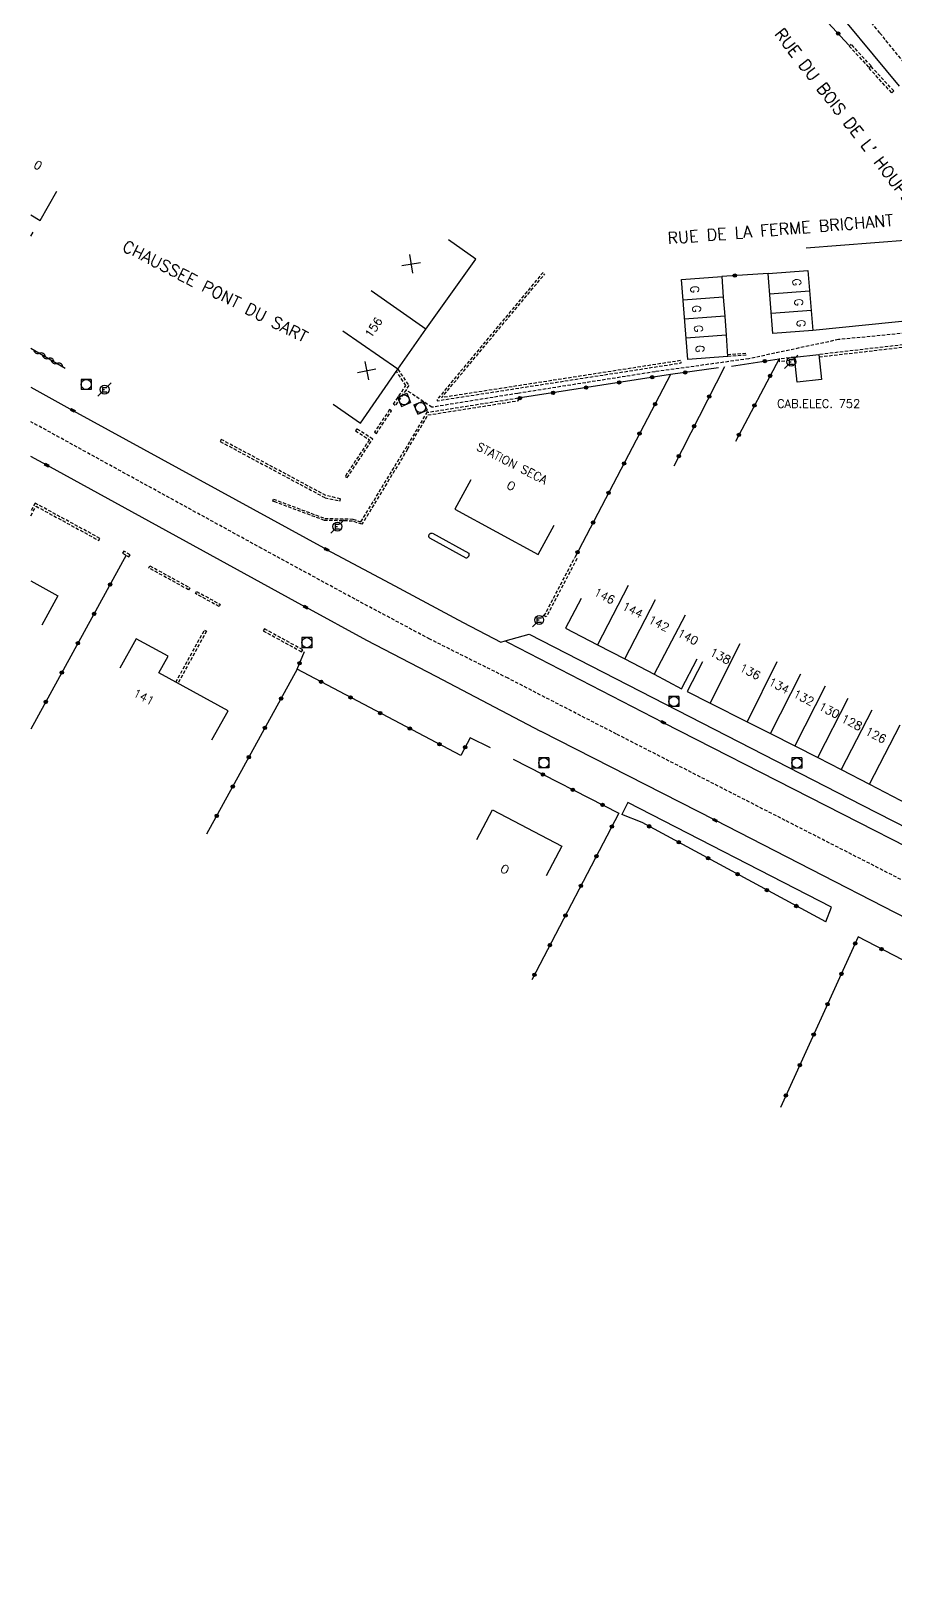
# Model space of a CAD drawing. Header units: millimetres. Extents: x 134000 to 135000, y 131000 to 132000.
# Drawn here: x 134000 to 134129.2, y 131115.6 to 131346 of the extents above; entities that cross this region are included whole.
import ezdxf
from ezdxf.enums import TextEntityAlignment as Align

# ---------------------------------------------------------------- set-up
doc = ezdxf.new("R2010")
doc.units = ezdxf.units.MM
doc.linetypes.add('DASHED', pattern=[0.75, 0.5, -0.25])
doc.layers.get('0').update_dxf_attribs({"linetype": 'CONTINUOUS'})
for name, color, linetype in [('W0001', 6, 'DASHED'), ('W0008', 7, 'CONTINUOUS'), ('W0100', 7, 'CONTINUOUS'), ('W0112', 1, 'DASHED'), ('W0211', 2, 'CONTINUOUS'), ('W0310', 3, 'CONTINUOUS'), ('W0322', 7, 'CONTINUOUS'), ('W0400', 7, 'CONTINUOUS'), ('W0420', 7, 'CONTINUOUS'), ('W0471', 7, 'CONTINUOUS'), ('W0984', 7, 'CONTINUOUS'), ('W0989', 7, 'CONTINUOUS'), ('W0991', 7, 'CONTINUOUS'), ('W1102', 7, 'CONTINUOUS')]:
    doc.layers.add(name, color=color, linetype=linetype)
doc.styles.get("Standard").update_dxf_attribs({"font": 'romans.shx', "width": 0.85})

# ---------------------------------------------------------------- blocks, each defined once
blk = doc.blocks.new('T471')
for p, q in [((-0.333334, 0.333334), (-0.333334, -0.333334)), ((-0.333334, 0.333334), (0.333334, 0.333334)), ((-0.333334, 0), (0, 0)), ((0.500001, 0.500001), (1.000002, 1.000002)), ((-0.500001, -0.500001), (-1.000002, -1.000002)), ((-0.333334, -0.333334), (0.333334, -0.333334))]:
    blk.add_line(p, q)
blk.add_ellipse((0, 0), major_axis=(0.471405, 0.471405), ratio=1, start_param=5.4977871438, end_param=11.780972451)
blk = doc.blocks.new('T420')
for p, q in [((0.75, 0.75), (-0.75, 0.75)), ((-0.75, 0.75), (-0.75, -0.75)), ((0.75, 0.75), (0.75, -0.75)), ((0.75, -0.75), (-0.75, -0.75))]:
    blk.add_line(p, q)
blk.add_ellipse((0, 0), major_axis=(-0.53, 0.53), ratio=1, start_param=3.926991, end_param=10.210176)
blk = doc.blocks.new('T400')
for p, q in [((-0.15, 0.3), (0.15, 0.3)), ((-0.15, -0.25), (-0.15, 0.3)), ((-0.15, 0.15), (0.15, 0.15)), ((-0.15, 0), (0.15, 0)), ((0.15, 0.3), (0.15, -0.25)), ((-0.15, -0.15), (0.15, -0.15)), ((-0.15, -0.25), (-0.15, -0.3)), ((-0.15, -0.3), (0.15, -0.3)), ((0.15, -0.3), (0.15, -0.25))]:
    blk.add_line(p, q)
blk = doc.blocks.new('t991o')
at = {"color": 0, "linetype": 'Continuous'}
for p, q in [((-1, 1), (1, -1)), ((-1, -1), (1, 1))]:
    blk.add_line(p, q, dxfattribs=at)
blk = doc.blocks.new('t322o')
at = {"color": 0, "linetype": 'Continuous'}
for radius in [0.25, 0.15]:
    blk.add_circle((0, 0), radius, dxfattribs=at)
blk = doc.blocks.new('t310o')
at = {"color": 0, "linetype": 'Continuous'}
for centre, start, end in [((-0.5, 0.38), 216.8699, 323.1304), ((0.5, -0.37), 36.8699, 143.1303)]:
    blk.add_arc(centre, 0.625, start, end, dxfattribs=at)

msp = doc.modelspace()

# ---------------------------------------------------------------- linework, layer by layer
at = {"layer": 'W0001'}
for points in [[(134127.67, 131344.71), (134126.89, 131345.7), (134120.39, 131353.58), (134112.49, 131363.79), (134104.22, 131375.22), (134099.04, 131382.44), (134094.47, 131386.87), (134089.05, 131390.58), (134083.48, 131393.31), (134072.98, 131398.98), (134060.49, 131405.72), (134049.01, 131411.92), (134035.15, 131419.42), (134027.93, 131423.73), (134019.47, 131429.18), (134004.23, 131439.1), (134000, 131441.85)], [(134136.07, 131334.56), (134132.4, 131338.99), (134127.67, 131344.71)], [(134185.95, 131309.99), (134153.82, 131305.42), (134145.05, 131302.82), (134141.14, 131301.78), (134130.67, 131300.82), (134120.7, 131299.86), (134107.28, 131296.99), (134093.29, 131295.05), (134072.77, 131291.82), (134059.92, 131289.74), (134056.06, 131292.35)], [(134559.15, 131000), (134556.23, 131001.6), (134537.66, 131011.41), (134517.13, 131022.04), (134493.16, 131034.2), (134479.78, 131040.98), (134465.86, 131048.07), (134435.81, 131063.57), (134392.78, 131085.16), (134361.14, 131101.25), (134329.19, 131117.5), (134297.56, 131133.56), (134265.34, 131149.98), (134250.28, 131157.89), (134211.8, 131177.47), (134168.77, 131199.34), (134112.75, 131227.97), (134087.52, 131240.88), (134071.33, 131249.22), (134059.63, 131255.08), (134048.45, 131261.05), (134034.53, 131268.62), (134000, 131287.58)]]:
    msp.add_lwpolyline(points, dxfattribs=at)
at = {"layer": 'W0008'}
for points in [[(134129.82, 131337.77), (134117.9, 131352.14), (134114.58, 131356.23), (134110.38, 131361.8), (134097.04, 131380.18), (134093.08, 131384.17), (134089.73, 131386.61), (134088.47, 131387.37), (134055.36, 131405.25), (134043.13, 131411.85), (134033.4, 131417.13), (134030.65, 131418.7), (134027.33, 131420.71), (134022.49, 131423.82), (134002.14, 131437.07), (134000.36, 131438.21), (134000, 131438.43)], [(134000, 131292.74), (134006.27, 131289.28), (134043.77, 131268.72), (134044.19, 131268.48), (134053.66, 131263.44), (134064.59, 131257.55), (134070.23, 131254.64), (134070.88, 131254.83), (134071.31, 131254.58), (134094.52, 131242.62), (134160.08, 131209.14)], [(134404, 131071.04), (134287.36, 131130.33), (134250.5, 131149.06), (134210.67, 131169.36), (134180.95, 131184.45), (134144.42, 131203.06), (134143.58, 131206.77), (134102.25, 131228), (134076.25, 131241.25), (134076.23, 131241.25), (134060.58, 131249.47), (134050.2, 131254.89), (134041.08, 131259.86), (134041.06, 131259.88), (134002.38, 131281.09), (134000, 131282.39)], [(134060.02, 131270.91), (134065.45, 131267.92), (134065.47, 131267.92), (134065.48, 131267.84), (134065.48, 131267.78), (134065.48, 131267.72), (134065.48, 131267.66), (134065.47, 131267.59), (134065.45, 131267.52), (134065.42, 131267.47), (134065.39, 131267.41), (134065.34, 131267.36), (134065.3, 131267.31), (134065.23, 131267.27), (134065.19, 131267.23), (134065.13, 131267.2), (134065.06, 131267.19), (134059.63, 131270.17), (134059.58, 131270.22), (134059.53, 131270.27), (134059.52, 131270.33), (134059.48, 131270.39), (134059.48, 131270.45), (134059.48, 131270.52), (134059.48, 131270.59), (134059.52, 131270.66), (134059.53, 131270.7), (134059.58, 131270.77), (134059.63, 131270.81), (134059.67, 131270.86), (134059.73, 131270.89), (134059.8, 131270.91), (134059.86, 131270.92), (134059.92, 131270.92), (134060, 131270.92)], [(134070.88, 131254.83), (134074.47, 131255.8), (134124.23, 131230.27), (134161.09, 131211.44)]]:
    msp.add_lwpolyline(points, dxfattribs=at)
at = {"layer": 'W0008', "flags": 128}
msp.add_lwpolyline([(134150.01, 131306.92), (134141.46, 131303.69), (134116.86, 131301.24)], dxfattribs=at)
at = {"layer": 'W0100'}
for points in [[(134132.69, 131332.48), (134135.23, 131328.09), (134136.52, 131315.29), (134136.85, 131312.09), (134131.56, 131311.54), (134131.24, 131314.75), (134115.87, 131313.51)], [(134000, 131263.77), (134004.03, 131261.56), (134001.63, 131257.19)], [(134082.22, 131261.16), (134079.89, 131256.73), (134084.67, 131254.22), (134088.75, 131252.14), (134093.13, 131249.83), (134097.25, 131247.67), (134099.56, 131252.11)], [(134027.06, 131240), (134029.47, 131244.38), (134019.14, 131250.05), (134020.5, 131252.52), (134015.72, 131255.14), (134013.31, 131250.75)], [(134100.38, 131251.7), (134098.09, 131247.25), (134101.5, 131245.5), (134107.03, 131242.73), (134110.55, 131240.98), (134114.16, 131239.14), (134117.61, 131237.36), (134121.09, 131235.58), (134125.33, 131233.38), (134129.94, 131231.02), (134134.39, 131228.75), (134138.64, 131226.56), (134143.38, 131224.17), (134147.42, 131222.09), (134155.92, 131217.72), (134158.2, 131222.17)], [(134066.67, 131225.12), (134068.98, 131229.55), (134079.34, 131224.14), (134077.03, 131219.7)]]:
    msp.add_lwpolyline(points, dxfattribs=at)
at = {"layer": 'W0100', "flags": 128}
for points in [[(134000, 131318.49), (134001.41, 131317.69), (134003.88, 131322.03)], [(134045.18, 131290.19), (134049.29, 131287.35), (134054.85, 131295.43), (134059.03, 131301.41), (134066.48, 131311.89), (134062.41, 131314.79)], [(134116.14, 131310.21), (134116.86, 131301.24), (134110.89, 131300.75), (134110.2, 131309.75), (134116.14, 131310.21)], [(134118.18, 131293.89), (134114.52, 131293.49), (134114.11, 131297.22), (134117.77, 131297.62), (134118.18, 131293.89)], [(134065.76, 131278.9), (134063.36, 131274.52), (134075.81, 131267.74), (134078.21, 131272.11)]]:
    msp.add_lwpolyline(points, dxfattribs=at)
msp.add_lwpolyline([(134097.26, 131308.86), (134103.25, 131309.31), (134103.48, 131306.19), (134103.7, 131303.35), (134103.91, 131300.51), (134104.13, 131297.33), (134098.16, 131296.88)], close=True, dxfattribs=at)
at = {"layer": 'W0112'}
for p, q in [((134122.59, 131344.01), (134122.3, 131343.74)), ((134122.3, 131343.74), (134125.29, 131340.47)), ((134125.56, 131340.78), (134122.59, 131344.01)), ((134125.29, 131340.47), (134125.56, 131340.78))]:
    msp.add_line(p, q, dxfattribs=at)
for points in [[(134128.95, 131337.03), (134125.54, 131340.73)], [(134128.95, 131337.03), (134128.65, 131336.76), (134125.26, 131340.45)], [(134117.81, 131297.28), (134134.86, 131299.25), (134134.82, 131299.6), (134117.77, 131297.62)], [(134054.85, 131295.43), (134056.49, 131292.99), (134054.47, 131290), (134054.18, 131290.2), (134056.06, 131292.99), (134054.64, 131295.12)], [(134056.3, 131283.47), (134059.35, 131288.59), (134072.87, 131290.73), (134072.81, 131291.08), (134059.45, 131288.97), (134059.23, 131289.08), (134056.03, 131283.62)], [(134028.45, 131284.94), (134028.3, 131284.62), (134043.97, 131276.22), (134046.19, 131275.72), (134046.27, 131276.06), (134044.09, 131276.55), (134028.45, 131284.94)], [(134056.3, 131283.47), (134049.48, 131272.25), (134048.06, 131272.72), (134043.88, 131272.83), (134036.44, 131275.61), (134036.14, 131275.72), (134036.25, 131276.02), (134043.94, 131273.12), (134048.13, 131273.03), (134049.34, 131272.62), (134056.03, 131283.62)], [(134000, 131273.53), (134000.78, 131274.95), (134010.14, 131269.84), (134010.31, 131270.14), (134000.64, 131275.42), (134000, 131274.26)], [(134013.88, 131268.22), (134013.7, 131267.91), (134014.66, 131267.38), (134014.83, 131267.69), (134013.88, 131268.22)], [(134081.61, 131267.12), (134077.03, 131258.41), (134076.72, 131258.56), (134081.3, 131267.28)], [(134023.75, 131262.77), (134023.58, 131262.45), (134017.63, 131265.73), (134017.8, 131266.03), (134023.75, 131262.77)], [(134028.3, 131260.28), (134028.13, 131259.97), (134024.61, 131261.89), (134024.78, 131262.2), (134028.3, 131260.28)], [(134021.67, 131248.66), (134025.94, 131256.42), (134026.25, 131256.27), (134021.98, 131248.48)], [(134034.91, 131256.62), (134034.73, 131256.33), (134040.45, 131253.19), (134040.63, 131253.48), (134034.91, 131256.62)]]:
    msp.add_lwpolyline(points, dxfattribs=at)
at = {"layer": 'W0112', "flags": 128}
for points in [[(134076.55, 131309.91), (134060.71, 131290.9), (134060.73, 131290.72), (134062.54, 131291), (134097.21, 131296.38), (134097.16, 131296.73), (134061.39, 131291.18), (134076.82, 131309.69)], [(134104.11, 131297.63), (134106.85, 131297.83), (134106.87, 131297.53), (134104.13, 131297.33)], [(134114.11, 131297.22), (134111.81, 131296.96), (134111.85, 131296.61), (134114.15, 131296.87)]]:
    msp.add_lwpolyline(points, dxfattribs=at)
at = {"layer": 'W0112'}
for points in [[(134051.35, 131286.04), (134051.64, 131285.84), (134053.9, 131289.2), (134053.61, 131289.4)], [(134046.98, 131279.41), (134047.28, 131279.22), (134051.09, 131284.99), (134048.71, 131286.52), (134048.52, 131286.23), (134050.6, 131284.89)]]:
    msp.add_lwpolyline(points, close=True, dxfattribs=at)
at = {"layer": 'W0211'}
msp.add_lwpolyline([(134118.8, 131212.8), (134119.64, 131215), (134089.22, 131230.64), (134088.31, 131228.88)], dxfattribs=at)
at = {"layer": 'W0310'}
msp.add_lwpolyline([(134000, 131298.57), (134005.13, 131295.58)], dxfattribs=at)
at = {"layer": 'W0322'}
msp.add_line((134122.27, 131343.86), (134117.32, 131349.21), dxfattribs=at)
for points in [[(134000, 131315.32), (134000.33, 131315.92)], [(134110.2, 131309.75), (134103.25, 131309.31)], [(134104.72, 131295.91), (134111.81, 131296.96), (134105.29, 131284.62)], [(134102.76, 131295.63), (134095.59, 131294.66), (134072.81, 131291.08)], [(134095.59, 131294.66), (134081.3, 131267.28)], [(134103.65, 131295.81), (134096.08, 131280.95)], [(134014.25, 131267.61), (134000, 131241.64)], [(134068.7, 131238.84), (134065.67, 131240.34), (134064.25, 131237.69), (134039.8, 131250.58), (134039.8, 131250.58), (134040.88, 131253.25)], [(134039.8, 131250.58), (134026.27, 131225.91)], [(134072.08, 131237.11), (134087.89, 131229.05), (134074.88, 131204.16)], [(134118.8, 131212.8), (134091.34, 131227.67), (134088.31, 131228.88)], [(134131.59, 131206.45), (134123.66, 131210.55), (134112.02, 131185.07)]]:
    msp.add_lwpolyline(points, dxfattribs=at)
at = {"layer": 'W1102', "flags": 128}
for points in [[(134059.03, 131301.41), (134050.85, 131307.17)], [(134103.48, 131306.19), (134097.5, 131305.74)], [(134110.44, 131306.69), (134116.38, 131307.17)], [(134110.67, 131303.79), (134116.62, 131304.26)], [(134103.7, 131303.35), (134097.71, 131302.9)], [(134054.85, 131295.43), (134046.64, 131301.12)], [(134103.91, 131300.51), (134097.92, 131300.06)]]:
    msp.add_lwpolyline(points, dxfattribs=at)
at = {"layer": 'W1102'}
for points in [[(134089.27, 131263.09), (134084.67, 131254.22)], [(134088.75, 131252.14), (134093.36, 131261.02)], [(134097.77, 131258.67), (134093.13, 131249.83)], [(134101.5, 131245.5), (134106.02, 131254.42)], [(134111.5, 131251.69), (134107.03, 131242.73)], [(134110.55, 131240.98), (134115.05, 131249.91)], [(134118.7, 131248.05), (134114.16, 131239.14)], [(134117.61, 131237.36), (134122.17, 131246.27)], [(134125.69, 131244.45), (134121.09, 131235.58)], [(134125.33, 131233.38), (134129.91, 131242.27)]]:
    msp.add_lwpolyline(points, dxfattribs=at)

# ---------------------------------------------------------------- block references
at = {"layer": 'W0310', "rotation": 329.7618291483009}
for p in [(134001.3, 131297.81), (134002.59, 131297.05), (134003.89, 131296.3)]:
    msp.add_blockref('t310o', p, dxfattribs=at)
at = {"layer": 'W0322'}
for p, rotation in [((134120.66, 131345.6), 132.7764688717652), ((134105.21, 131309.43), 183.6127990680196), ((134109.67, 131296.64), 8.373507600166509), ((134092.86, 131294.23), 188.9366487704016), ((134097.8, 131294.96), 187.7377264139554), ((134110.48, 131294.44), 242.1403493047592), ((134078.04, 131291.9), 188.9366487704016), ((134082.98, 131292.68), 188.9366487704016), ((134087.92, 131293.45), 188.9366487704016), ((134073.1, 131291.12), 188.9366487704016), ((134093.28, 131290.23), 242.4302718981242), ((134101.38, 131291.35), 242.9971747264269), ((134108.14, 131290.02), 242.1403493047592), ((134090.96, 131285.8), 242.4302718981242), ((134099.11, 131286.9), 242.9971747264269), ((134105.81, 131285.6), 242.1403493047592), ((134088.65, 131281.36), 242.4302718981242), ((134096.84, 131282.44), 242.9971747264269), ((134086.34, 131276.93), 242.4302718981242), ((134084.02, 131272.5), 242.4302718981242), ((134081.71, 131268.07), 242.4302718981242), ((134011.85, 131263.23), 241.2478613407503), ((134009.44, 131258.84), 241.2478613407503), ((134007.04, 131254.46), 241.2478613407503), ((134040.16, 131251.47), 68.02429495558194), ((134004.63, 131250.08), 241.2478613407503), ((134043.37, 131248.7), 152.2038682585342), ((134002.22, 131245.69), 241.2478613407503), ((134037.39, 131246.19), 241.2575209201339), ((134047.79, 131246.36), 152.2038682585342), ((134052.22, 131244.03), 152.2038682585342), ((134034.99, 131241.81), 241.2575209201339), ((134056.64, 131241.7), 152.2038682585342), ((134061.06, 131239.37), 152.2038682585342), ((134064.91, 131238.92), 241.8418249012434), ((134032.58, 131237.43), 241.2575209201339), ((134076.53, 131234.84), 332.9838102761347), ((134030.18, 131233.04), 241.2575209201339), ((134080.99, 131232.57), 332.9838102761347), ((134085.44, 131230.3), 332.9838102761347), ((134027.78, 131228.66), 241.2575209201339), ((134086.85, 131227.05), 242.3943801810805), ((134092.42, 131227.09), 151.5496963666687), ((134084.53, 131222.62), 242.3943801810805), ((134096.82, 131224.71), 151.5496963666687), ((134101.21, 131222.32), 151.5496963666687), ((134082.21, 131218.19), 242.3943801810805), ((134105.61, 131219.94), 151.5496963666687), ((134110, 131217.56), 151.5496963666687), ((134079.9, 131213.76), 242.3943801810805), ((134114.4, 131215.18), 151.5496963666687), ((134077.58, 131209.33), 242.3943801810805), ((134123.21, 131209.58), 242.7068113651916), ((134127.15, 131208.74), 152.7173831578149), ((134075.26, 131204.9), 242.3943801810805), ((134121.13, 131205.02), 242.7068113651916), ((134119.06, 131200.49), 242.7068113651916), ((134116.99, 131195.95), 242.7068113651916), ((134114.92, 131191.4), 242.7068113651916), ((134112.84, 131186.86), 242.7068113651916)]:
    msp.add_blockref('t322o', p, dxfattribs=dict(at, rotation=rotation))
at = {"layer": 'W0400'}
for p, rotation in [((134006.27, 131289.28), 241.2419954196741), ((134002.38, 131281.09), 61.24199541971786), ((134044.19, 131268.49), 241.4392462156966), ((134041.08, 131259.86), 61.43924621557387), ((134094.51, 131242.63), 242.9124077203581), ((134102.25, 131228), 62.91240772024268)]:
    msp.add_blockref('T400', p, dxfattribs=dict(at, rotation=rotation))
at = {"layer": 'W0420'}
for p in [(134008.28, 131293.16), (134041.25, 131254.55), (134096.11, 131245.75), (134076.67, 131236.58), (134114.48, 131236.56)]:
    msp.add_blockref('T420', p, dxfattribs=at)
at = {"layer": 'W0420', "rotation": 112.6598306431515}
for p in [(134055.78, 131290.86), (134058.23, 131289.69)]:
    msp.add_blockref('T420', p, dxfattribs=at)
at = {"layer": 'W0471'}
for p in [(134113.64, 131296.54), (134011.02, 131292.38), (134045.81, 131271.91), (134075.97, 131257.94)]:
    msp.add_blockref('T471', p, dxfattribs=at)
at = {"layer": 'W0991'}
for p, rotation in [((134056.86, 131311.17), 54.55486063952845), ((134050.19, 131295.22), 326.105536940327)]:
    msp.add_blockref('t991o', p, dxfattribs=dict(at, rotation=rotation))

# ---------------------------------------------------------------- texts
at = {"layer": 'W0984'}
msp.add_text('CAB.ELEC. 752', height=1.25, dxfattribs=at).set_placement((134117.73, 131290.29), align=Align.MIDDLE)
msp.add_text('STATION SECA', height=1.25, rotation=333, dxfattribs=at).set_placement((134071.9, 131281.37), align=Align.MIDDLE)
at = {"layer": 'W0989'}
for s, rotation, p in [("RUE DU BOIS DE L' HOUPETTE", 307.7333, (134122.75, 131331.83)), ('RUE DE LA FERME BRICHANT', 4.59, (134112, 131316.37)), ('CHAUSSEE PONT DU SART', 333, (134027.53, 131307.07))]:
    msp.add_text(s, height=1.75, rotation=rotation, dxfattribs=at).set_placement(p, align=Align.MIDDLE)
at = {"layer": 'W0991'}
for s, rotation, p in [('0', 330.344, (134001.08, 131325.93)), ('G', 274.23, (134114.47, 131308.44)), ('G', 274.23, (134099.21, 131307.36)), ('G', 274.23, (134099.49, 131304.45)), ('G', 274.23, (134114.75, 131305.42)), ('156', 56.7, (134051.22, 131301.67)), ('G', 274.23, (134099.77, 131301.49)), ('G', 274.23, (134115.1, 131302.29)), ('G', 274.23, (134100, 131298.48)), ('O', 333, (134071.79, 131277.99)), ('146', 333, (134085.73, 131261.53)), ('144', 333, (134089.95, 131259.42)), ('142', 333, (134093.86, 131257.41)), ('140', 333, (134098.19, 131255.4)), ('138', 333, (134103.05, 131252.55)), ('136', 333, (134107.48, 131250.23)), ('134', 333, (134111.81, 131248.12)), ('141', 333, (134016.88, 131246.43)), ('132', 333, (134115.51, 131246.33)), ('130', 333, (134119.31, 131244.43)), ('128', 333, (134122.69, 131242.63)), ('126', 333, (134126.28, 131240.73)), ('O', 333, (134070.84, 131220.67))]:
    msp.add_text(s, height=1.25, rotation=rotation, dxfattribs=at).set_placement(p, align=Align.MIDDLE)

doc.saveas('drawing.dxf')
